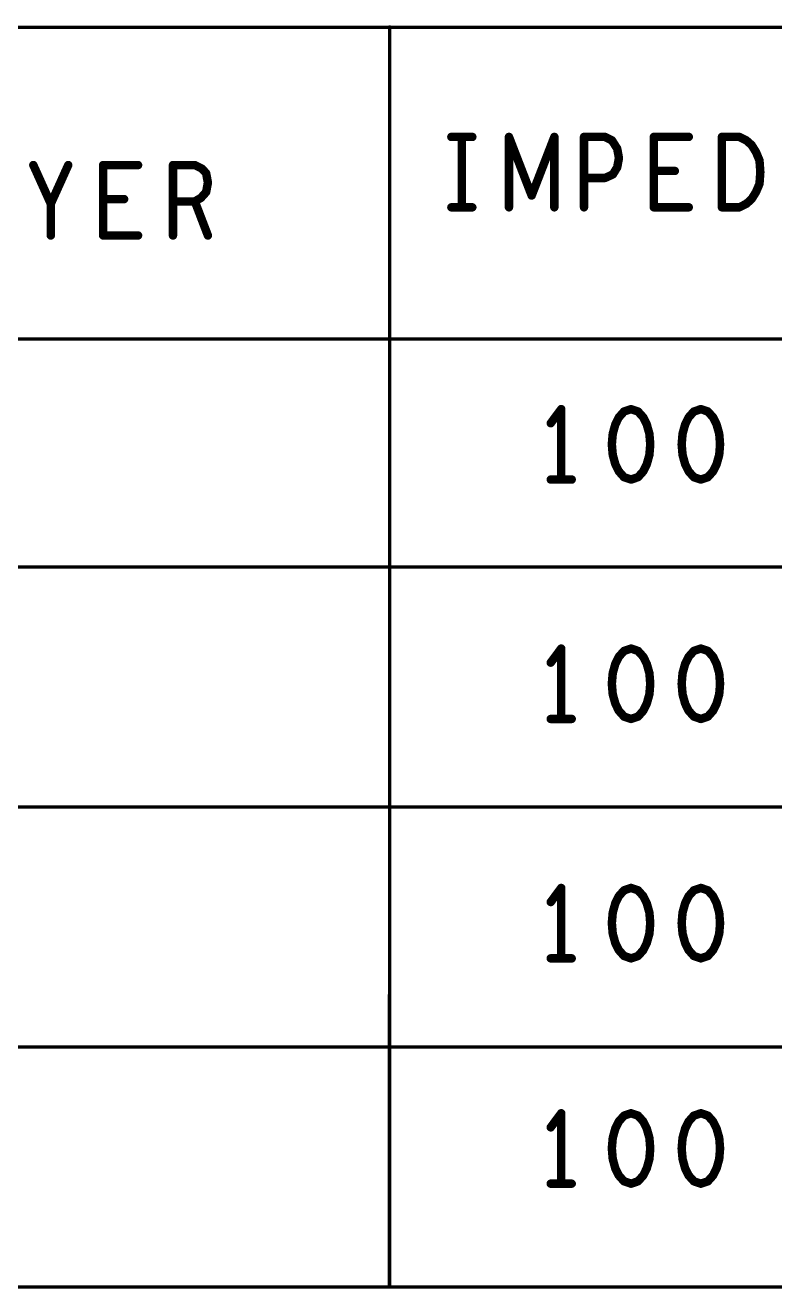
# Model space of a CAD drawing. Extents: x -14.2 to 19.9, y -5.2 to 16.9.
# Drawn here: x -5.048 to -3.717, y -0.941 to 1.302 of the extents above; entities that cross this region are included whole.
import ezdxf

# ---------------------------------------------------------------- set-up
doc = ezdxf.new("R2010")
doc.units = 0
doc.layers.get('0').update_dxf_attribs({"linetype": 'CONTINUOUS'})
doc.layers.add('FAB', color=2, linetype='CONTINUOUS')

# ---------------------------------------------------------------- blocks, each defined once
blk = doc.blocks.new('ROUND_1')
at = {"const_width": 0.003}
blk.add_lwpolyline([(-0.0015, 0, 1), (0.0015, 0, 1)], format="xyb", close=True, dxfattribs=at)
blk = doc.blocks.new('ROUND_105')
at = {"const_width": 0.0075}
blk.add_lwpolyline([(-0.00375, 0, 1), (0.00375, 0, 1)], format="xyb", close=True, dxfattribs=at)

msp = doc.modelspace()

# ---------------------------------------------------------------- linework, layer by layer
at = {"layer": 'FAB'}
for points, const_width in [([(-4.4016, -0.9384), (-4.4013, 1.2986)], 0.006), ([(-1.9898, 1.2977), (-12.4148, 1.2977)], 0.006), ([(-4.2917, 1.1034), (-4.2545, 1.1034)], 0.015), ([(-4.2731, 1.1034), (-4.2731, 0.9784)], 0.015), ([(-4.1894, 0.9784), (-4.1894, 1.1034)], 0.015), ([(-4.1894, 1.1034), (-4.1491, 0.9993)], 0.015), ([(-4.1491, 0.9993), (-4.1088, 1.1034)], 0.015), ([(-4.1088, 1.1034), (-4.1088, 0.9784)], 0.015), ([(-4.0561, 0.9784), (-4.0561, 1.1034)], 0.015), ([(-4.0561, 1.1034), (-4.0189, 1.1034)], 0.015), ([(-4.0189, 1.1034), (-4.0065, 1.0972)], 0.015), ([(-4.0065, 1.0972), (-3.9972, 1.0826)], 0.015), ([(-3.9321, 0.9784), (-3.9321, 1.1034)], 0.015), ([(-3.9321, 1.1034), (-3.8701, 1.1034)], 0.015), ([(-3.8112, 0.9784), (-3.8112, 1.1034)], 0.015), ([(-3.8112, 1.1034), (-3.7802, 1.1034)], 0.015), ([(-3.7802, 1.1034), (-3.7678, 1.0972)], 0.015), ([(-3.7678, 1.0972), (-3.7585, 1.0889)], 0.015), ([(-3.9972, 1.0826), (-3.9941, 1.0659)], 0.015), ([(-3.7585, 1.0889), (-3.7507, 1.0764)], 0.015), ([(-3.7507, 1.0764), (-3.7445, 1.0618)], 0.015), ([(-5.0031, 0.9847), (-5.0341, 1.0534)], 0.015), ([(-4.9721, 1.0534), (-5.0031, 0.9847)], 0.015), ([(-4.9101, 0.9284), (-4.9101, 1.0534)], 0.015), ([(-4.9101, 1.0534), (-4.8481, 1.0534)], 0.015), ([(-4.7861, 0.9284), (-4.7861, 1.0534)], 0.015), ([(-4.7861, 1.0534), (-4.7473, 1.0534)], 0.015), ([(-4.7473, 1.0534), (-4.7349, 1.0472)], 0.015), ([(-4.7349, 1.0472), (-4.7272, 1.0389)], 0.015), ([(-3.9972, 1.0493), (-4.0049, 1.0368)], 0.015), ([(-3.9941, 1.0659), (-3.9972, 1.0493)], 0.015), ([(-3.7445, 1.0618), (-3.743, 1.0409)], 0.015), ([(-4.7272, 1.0389), (-4.7241, 1.0222)], 0.015), ([(-4.0189, 1.0305), (-4.0561, 1.0305)], 0.015), ([(-4.0049, 1.0368), (-4.0189, 1.0305)], 0.015), ([(-3.8949, 1.043), (-3.9321, 1.043)], 0.015), ([(-3.743, 1.0409), (-3.7445, 1.0201)], 0.015), ([(-4.7272, 1.0055), (-4.7365, 0.9951)], 0.015), ([(-4.7241, 1.0222), (-4.7272, 1.0055)], 0.015), ([(-3.7507, 1.0055), (-3.7585, 0.993)], 0.015), ([(-3.7445, 1.0201), (-3.7507, 1.0055)], 0.015), ([(-5.0031, 0.9284), (-5.0031, 0.9847)], 0.015), ([(-4.8729, 0.993), (-4.9101, 0.993)], 0.015), ([(-4.7473, 0.9889), (-4.7861, 0.9889)], 0.015), ([(-4.7365, 0.9951), (-4.7473, 0.9889)], 0.015), ([(-4.7473, 0.9889), (-4.7241, 0.9284)], 0.015), ([(-3.7678, 0.9847), (-3.7802, 0.9784)], 0.015), ([(-3.7585, 0.993), (-3.7678, 0.9847)], 0.015), ([(-4.2917, 0.9784), (-4.2545, 0.9784)], 0.015), ([(-3.8701, 0.9784), (-3.9321, 0.9784)], 0.015), ([(-3.7802, 0.9784), (-3.8112, 0.9784)], 0.015), ([(-4.8481, 0.9284), (-4.9101, 0.9284)], 0.015), ([(-12.4116, 0.7448), (-1.9866, 0.7448)], 0.006), ([(-4.0966, 0.6201), (-4.1152, 0.5951)], 0.015), ([(-4.0966, 0.4951), (-4.0966, 0.6201)], 0.015), ([(-3.9943, 0.6055), (-4.0005, 0.593)], 0.015), ([(-3.985, 0.6159), (-3.9943, 0.6055)], 0.015), ([(-3.9726, 0.6201), (-3.985, 0.6159)], 0.015), ([(-3.9602, 0.6159), (-3.9726, 0.6201)], 0.015), ([(-3.9509, 0.6055), (-3.9602, 0.6159)], 0.015), ([(-3.9447, 0.593), (-3.9509, 0.6055)], 0.015), ([(-3.8703, 0.6055), (-3.8765, 0.593)], 0.015), ([(-3.861, 0.6159), (-3.8703, 0.6055)], 0.015), ([(-3.8486, 0.6201), (-3.861, 0.6159)], 0.015), ([(-3.8362, 0.6159), (-3.8486, 0.6201)], 0.015), ([(-3.8269, 0.6055), (-3.8362, 0.6159)], 0.015), ([(-3.8207, 0.593), (-3.8269, 0.6055)], 0.015), ([(-4.0051, 0.5764), (-4.0067, 0.5576)], 0.015), ([(-4.0005, 0.593), (-4.0051, 0.5764)], 0.015), ([(-3.94, 0.5764), (-3.9447, 0.593)], 0.015), ([(-3.9385, 0.5576), (-3.94, 0.5764)], 0.015), ([(-3.8811, 0.5764), (-3.8827, 0.5576)], 0.015), ([(-3.8765, 0.593), (-3.8811, 0.5764)], 0.015), ([(-3.816, 0.5764), (-3.8207, 0.593)], 0.015), ([(-3.8145, 0.5576), (-3.816, 0.5764)], 0.015), ([(-4.0067, 0.5576), (-4.0051, 0.5389)], 0.015), ([(-3.94, 0.5389), (-3.9385, 0.5576)], 0.015), ([(-3.8827, 0.5576), (-3.8811, 0.5389)], 0.015), ([(-3.816, 0.5389), (-3.8145, 0.5576)], 0.015), ([(-4.0051, 0.5389), (-4.0005, 0.5222)], 0.015), ([(-3.9447, 0.5222), (-3.94, 0.5389)], 0.015), ([(-3.8811, 0.5389), (-3.8765, 0.5222)], 0.015), ([(-3.8207, 0.5222), (-3.816, 0.5389)], 0.015), ([(-4.0005, 0.5222), (-3.9943, 0.5097)], 0.015), ([(-3.9943, 0.5097), (-3.985, 0.4993)], 0.015), ([(-3.9602, 0.4993), (-3.9509, 0.5097)], 0.015), ([(-3.9509, 0.5097), (-3.9447, 0.5222)], 0.015), ([(-3.8765, 0.5222), (-3.8703, 0.5097)], 0.015), ([(-3.8703, 0.5097), (-3.861, 0.4993)], 0.015), ([(-3.8362, 0.4993), (-3.8269, 0.5097)], 0.015), ([(-3.8269, 0.5097), (-3.8207, 0.5222)], 0.015), ([(-4.1152, 0.4951), (-4.078, 0.4951)], 0.015), ([(-3.985, 0.4993), (-3.9726, 0.4951)], 0.015), ([(-3.9726, 0.4951), (-3.9602, 0.4993)], 0.015), ([(-3.861, 0.4993), (-3.8486, 0.4951)], 0.015), ([(-3.8486, 0.4951), (-3.8362, 0.4993)], 0.015), ([(-12.4126, 0.3401), (-1.9876, 0.3401)], 0.006), ([(-4.0966, 0.1951), (-4.1152, 0.1701)], 0.015), ([(-4.0966, 0.0701), (-4.0966, 0.1951)], 0.015), ([(-3.9726, 0.1951), (-3.985, 0.1909)], 0.015), ([(-3.9602, 0.1909), (-3.9726, 0.1951)], 0.015), ([(-3.8486, 0.1951), (-3.861, 0.1909)], 0.015), ([(-3.8362, 0.1909), (-3.8486, 0.1951)], 0.015), ([(-3.9943, 0.1805), (-4.0005, 0.168)], 0.015), ([(-3.985, 0.1909), (-3.9943, 0.1805)], 0.015), ([(-3.9509, 0.1805), (-3.9602, 0.1909)], 0.015), ([(-3.9447, 0.168), (-3.9509, 0.1805)], 0.015), ([(-3.8703, 0.1805), (-3.8765, 0.168)], 0.015), ([(-3.861, 0.1909), (-3.8703, 0.1805)], 0.015), ([(-3.8269, 0.1805), (-3.8362, 0.1909)], 0.015), ([(-3.8207, 0.168), (-3.8269, 0.1805)], 0.015), ([(-4.0051, 0.1514), (-4.0067, 0.1326)], 0.015), ([(-4.0005, 0.168), (-4.0051, 0.1514)], 0.015), ([(-3.94, 0.1514), (-3.9447, 0.168)], 0.015), ([(-3.9385, 0.1326), (-3.94, 0.1514)], 0.015), ([(-3.8811, 0.1514), (-3.8827, 0.1326)], 0.015), ([(-3.8765, 0.168), (-3.8811, 0.1514)], 0.015), ([(-3.816, 0.1514), (-3.8207, 0.168)], 0.015), ([(-3.8145, 0.1326), (-3.816, 0.1514)], 0.015), ([(-4.0067, 0.1326), (-4.0051, 0.1139)], 0.015), ([(-3.94, 0.1139), (-3.9385, 0.1326)], 0.015), ([(-3.8827, 0.1326), (-3.8811, 0.1139)], 0.015), ([(-3.816, 0.1139), (-3.8145, 0.1326)], 0.015), ([(-4.0051, 0.1139), (-4.0005, 0.0972)], 0.015), ([(-3.9447, 0.0972), (-3.94, 0.1139)], 0.015), ([(-3.8811, 0.1139), (-3.8765, 0.0972)], 0.015), ([(-3.8207, 0.0972), (-3.816, 0.1139)], 0.015), ([(-4.0005, 0.0972), (-3.9943, 0.0847)], 0.015), ([(-3.9943, 0.0847), (-3.985, 0.0743)], 0.015), ([(-3.9602, 0.0743), (-3.9509, 0.0847)], 0.015), ([(-3.9509, 0.0847), (-3.9447, 0.0972)], 0.015), ([(-3.8765, 0.0972), (-3.8703, 0.0847)], 0.015), ([(-3.8703, 0.0847), (-3.861, 0.0743)], 0.015), ([(-3.8362, 0.0743), (-3.8269, 0.0847)], 0.015), ([(-3.8269, 0.0847), (-3.8207, 0.0972)], 0.015), ([(-4.1152, 0.0701), (-4.078, 0.0701)], 0.015), ([(-3.985, 0.0743), (-3.9726, 0.0701)], 0.015), ([(-3.9726, 0.0701), (-3.9602, 0.0743)], 0.015), ([(-3.861, 0.0743), (-3.8486, 0.0701)], 0.015), ([(-3.8486, 0.0701), (-3.8362, 0.0743)], 0.015), ([(-12.4174, -0.0864), (-1.9874, -0.0864)], 0.006), ([(-4.0966, -0.2299), (-4.1152, -0.2549)], 0.015), ([(-4.0966, -0.3549), (-4.0966, -0.2299)], 0.015), ([(-3.9726, -0.2299), (-3.985, -0.2341)], 0.015), ([(-3.9602, -0.2341), (-3.9726, -0.2299)], 0.015), ([(-3.8486, -0.2299), (-3.861, -0.2341)], 0.015), ([(-3.8362, -0.2341), (-3.8486, -0.2299)], 0.015), ([(-3.9943, -0.2445), (-4.0005, -0.257)], 0.015), ([(-3.985, -0.2341), (-3.9943, -0.2445)], 0.015), ([(-3.9509, -0.2445), (-3.9602, -0.2341)], 0.015), ([(-3.9447, -0.257), (-3.9509, -0.2445)], 0.015), ([(-3.8703, -0.2445), (-3.8765, -0.257)], 0.015), ([(-3.861, -0.2341), (-3.8703, -0.2445)], 0.015), ([(-3.8269, -0.2445), (-3.8362, -0.2341)], 0.015), ([(-3.8207, -0.257), (-3.8269, -0.2445)], 0.015), ([(-4.0051, -0.2736), (-4.0067, -0.2924)], 0.015), ([(-4.0005, -0.257), (-4.0051, -0.2736)], 0.015), ([(-3.94, -0.2736), (-3.9447, -0.257)], 0.015), ([(-3.9385, -0.2924), (-3.94, -0.2736)], 0.015), ([(-3.8811, -0.2736), (-3.8827, -0.2924)], 0.015), ([(-3.8765, -0.257), (-3.8811, -0.2736)], 0.015), ([(-3.816, -0.2736), (-3.8207, -0.257)], 0.015), ([(-3.8145, -0.2924), (-3.816, -0.2736)], 0.015), ([(-4.0067, -0.2924), (-4.0051, -0.3111)], 0.015), ([(-3.94, -0.3111), (-3.9385, -0.2924)], 0.015), ([(-3.8827, -0.2924), (-3.8811, -0.3111)], 0.015), ([(-3.816, -0.3111), (-3.8145, -0.2924)], 0.015), ([(-4.0051, -0.3111), (-4.0005, -0.3278)], 0.015), ([(-3.9447, -0.3278), (-3.94, -0.3111)], 0.015), ([(-3.8811, -0.3111), (-3.8765, -0.3278)], 0.015), ([(-3.8207, -0.3278), (-3.816, -0.3111)], 0.015), ([(-4.0005, -0.3278), (-3.9943, -0.3403)], 0.015), ([(-3.9943, -0.3403), (-3.985, -0.3507)], 0.015), ([(-3.9602, -0.3507), (-3.9509, -0.3403)], 0.015), ([(-3.9509, -0.3403), (-3.9447, -0.3278)], 0.015), ([(-3.8765, -0.3278), (-3.8703, -0.3403)], 0.015), ([(-3.8703, -0.3403), (-3.861, -0.3507)], 0.015), ([(-3.8362, -0.3507), (-3.8269, -0.3403)], 0.015), ([(-3.8269, -0.3403), (-3.8207, -0.3278)], 0.015), ([(-4.1152, -0.3549), (-4.078, -0.3549)], 0.015), ([(-3.985, -0.3507), (-3.9726, -0.3549)], 0.015), ([(-3.9726, -0.3549), (-3.9602, -0.3507)], 0.015), ([(-3.861, -0.3507), (-3.8486, -0.3549)], 0.015), ([(-3.8486, -0.3549), (-3.8362, -0.3507)], 0.015), ([(-12.4174, -0.5124), (-1.9924, -0.5124)], 0.006), ([(-4.0966, -0.6299), (-4.1152, -0.6549)], 0.015), ([(-4.0966, -0.7549), (-4.0966, -0.6299)], 0.015), ([(-3.985, -0.6341), (-3.9943, -0.6445)], 0.015), ([(-3.9726, -0.6299), (-3.985, -0.6341)], 0.015), ([(-3.9602, -0.6341), (-3.9726, -0.6299)], 0.015), ([(-3.9509, -0.6445), (-3.9602, -0.6341)], 0.015), ([(-3.861, -0.6341), (-3.8703, -0.6445)], 0.015), ([(-3.8486, -0.6299), (-3.861, -0.6341)], 0.015), ([(-3.8362, -0.6341), (-3.8486, -0.6299)], 0.015), ([(-3.8269, -0.6445), (-3.8362, -0.6341)], 0.015), ([(-4.0005, -0.657), (-4.0051, -0.6736)], 0.015), ([(-3.9943, -0.6445), (-4.0005, -0.657)], 0.015), ([(-3.9447, -0.657), (-3.9509, -0.6445)], 0.015), ([(-3.94, -0.6736), (-3.9447, -0.657)], 0.015), ([(-3.8765, -0.657), (-3.8811, -0.6736)], 0.015), ([(-3.8703, -0.6445), (-3.8765, -0.657)], 0.015), ([(-3.8207, -0.657), (-3.8269, -0.6445)], 0.015), ([(-3.816, -0.6736), (-3.8207, -0.657)], 0.015), ([(-4.0051, -0.6736), (-4.0067, -0.6924)], 0.015), ([(-3.9385, -0.6924), (-3.94, -0.6736)], 0.015), ([(-3.8811, -0.6736), (-3.8827, -0.6924)], 0.015), ([(-3.8145, -0.6924), (-3.816, -0.6736)], 0.015), ([(-4.0067, -0.6924), (-4.0051, -0.7111)], 0.015), ([(-3.94, -0.7111), (-3.9385, -0.6924)], 0.015), ([(-3.8827, -0.6924), (-3.8811, -0.7111)], 0.015), ([(-3.816, -0.7111), (-3.8145, -0.6924)], 0.015), ([(-4.0051, -0.7111), (-4.0005, -0.7278)], 0.015), ([(-3.9447, -0.7278), (-3.94, -0.7111)], 0.015), ([(-3.8811, -0.7111), (-3.8765, -0.7278)], 0.015), ([(-3.8207, -0.7278), (-3.816, -0.7111)], 0.015), ([(-4.0005, -0.7278), (-3.9943, -0.7403)], 0.015), ([(-3.9943, -0.7403), (-3.985, -0.7507)], 0.015), ([(-3.9602, -0.7507), (-3.9509, -0.7403)], 0.015), ([(-3.9509, -0.7403), (-3.9447, -0.7278)], 0.015), ([(-3.8765, -0.7278), (-3.8703, -0.7403)], 0.015), ([(-3.8703, -0.7403), (-3.861, -0.7507)], 0.015), ([(-3.8362, -0.7507), (-3.8269, -0.7403)], 0.015), ([(-3.8269, -0.7403), (-3.8207, -0.7278)], 0.015), ([(-4.1152, -0.7549), (-4.078, -0.7549)], 0.015), ([(-3.985, -0.7507), (-3.9726, -0.7549)], 0.015), ([(-3.9726, -0.7549), (-3.9602, -0.7507)], 0.015), ([(-3.861, -0.7507), (-3.8486, -0.7549)], 0.015), ([(-3.8486, -0.7549), (-3.8362, -0.7507)], 0.015), ([(-12.4144, -0.9384), (-1.9874, -0.9384)], 0.006)]:
    msp.add_lwpolyline(points, dxfattribs=dict(at, const_width=const_width))

# ---------------------------------------------------------------- block references
for name, p in [('ROUND_1', (-4.4013, 1.2986)), ('ROUND_105', (-4.2917, 1.1034)), ('ROUND_105', (-4.2731, 1.1034)), ('ROUND_105', (-4.2545, 1.1034)), ('ROUND_105', (-4.1894, 1.1034)), ('ROUND_105', (-4.1894, 1.1034)), ('ROUND_105', (-4.1088, 1.1034)), ('ROUND_105', (-4.1088, 1.1034)), ('ROUND_105', (-4.0561, 1.1034)), ('ROUND_105', (-4.0561, 1.1034)), ('ROUND_105', (-4.0189, 1.1034)), ('ROUND_105', (-4.0189, 1.1034)), ('ROUND_105', (-4.0065, 1.0972)), ('ROUND_105', (-4.0065, 1.0972)), ('ROUND_105', (-3.9321, 1.1034)), ('ROUND_105', (-3.9321, 1.1034)), ('ROUND_105', (-3.8701, 1.1034)), ('ROUND_105', (-3.8112, 1.1034)), ('ROUND_105', (-3.8112, 1.1034)), ('ROUND_105', (-3.7802, 1.1034)), ('ROUND_105', (-3.7802, 1.1034)), ('ROUND_105', (-3.7678, 1.0972)), ('ROUND_105', (-3.7678, 1.0972)), ('ROUND_105', (-3.9972, 1.0826)), ('ROUND_105', (-3.9972, 1.0826)), ('ROUND_105', (-3.7585, 1.0889)), ('ROUND_105', (-3.7585, 1.0889)), ('ROUND_105', (-3.7507, 1.0764)), ('ROUND_105', (-3.7507, 1.0764)), ('ROUND_105', (-5.0341, 1.0534)), ('ROUND_105', (-4.9721, 1.0534)), ('ROUND_105', (-4.9101, 1.0534)), ('ROUND_105', (-4.9101, 1.0534)), ('ROUND_105', (-4.8481, 1.0534)), ('ROUND_105', (-4.7861, 1.0534)), ('ROUND_105', (-4.7861, 1.0534)), ('ROUND_105', (-4.7473, 1.0534)), ('ROUND_105', (-4.7473, 1.0534)), ('ROUND_105', (-4.7349, 1.0472)), ('ROUND_105', (-4.7349, 1.0472)), ('ROUND_105', (-3.9972, 1.0493)), ('ROUND_105', (-3.9972, 1.0493)), ('ROUND_105', (-3.9941, 1.0659)), ('ROUND_105', (-3.9941, 1.0659)), ('ROUND_105', (-3.7445, 1.0618)), ('ROUND_105', (-3.7445, 1.0618)), ('ROUND_105', (-4.7272, 1.0389)), ('ROUND_105', (-4.7272, 1.0389)), ('ROUND_105', (-4.0561, 1.0305)), ('ROUND_105', (-4.0189, 1.0305)), ('ROUND_105', (-4.0189, 1.0305)), ('ROUND_105', (-4.0049, 1.0368)), ('ROUND_105', (-4.0049, 1.0368)), ('ROUND_105', (-3.9321, 1.043)), ('ROUND_105', (-3.8949, 1.043)), ('ROUND_105', (-3.743, 1.0409)), ('ROUND_105', (-3.743, 1.0409)), ('ROUND_105', (-4.7272, 1.0055)), ('ROUND_105', (-4.7272, 1.0055)), ('ROUND_105', (-4.7241, 1.0222)), ('ROUND_105', (-4.7241, 1.0222)), ('ROUND_105', (-3.7507, 1.0055)), ('ROUND_105', (-3.7507, 1.0055)), ('ROUND_105', (-3.7445, 1.0201)), ('ROUND_105', (-3.7445, 1.0201)), ('ROUND_105', (-5.0031, 0.9847)), ('ROUND_105', (-5.0031, 0.9847)), ('ROUND_105', (-5.0031, 0.9847)), ('ROUND_105', (-4.9101, 0.993)), ('ROUND_105', (-4.8729, 0.993)), ('ROUND_105', (-4.7861, 0.9889)), ('ROUND_105', (-4.7473, 0.9889)), ('ROUND_105', (-4.7473, 0.9889)), ('ROUND_105', (-4.7473, 0.9889)), ('ROUND_105', (-4.7365, 0.9951)), ('ROUND_105', (-4.7365, 0.9951)), ('ROUND_105', (-4.1491, 0.9993)), ('ROUND_105', (-4.1491, 0.9993)), ('ROUND_105', (-3.7678, 0.9847)), ('ROUND_105', (-3.7678, 0.9847)), ('ROUND_105', (-3.7585, 0.993)), ('ROUND_105', (-3.7585, 0.993)), ('ROUND_105', (-4.2917, 0.9784)), ('ROUND_105', (-4.2731, 0.9784)), ('ROUND_105', (-4.2545, 0.9784)), ('ROUND_105', (-4.1894, 0.9784)), ('ROUND_105', (-4.1088, 0.9784)), ('ROUND_105', (-4.0561, 0.9784)), ('ROUND_105', (-3.9321, 0.9784)), ('ROUND_105', (-3.9321, 0.9784)), ('ROUND_105', (-3.8701, 0.9784)), ('ROUND_105', (-3.8112, 0.9784)), ('ROUND_105', (-3.8112, 0.9784)), ('ROUND_105', (-3.7802, 0.9784)), ('ROUND_105', (-3.7802, 0.9784)), ('ROUND_105', (-5.0031, 0.9284)), ('ROUND_105', (-4.9101, 0.9284)), ('ROUND_105', (-4.9101, 0.9284)), ('ROUND_105', (-4.8481, 0.9284)), ('ROUND_105', (-4.7861, 0.9284)), ('ROUND_105', (-4.7241, 0.9284)), ('ROUND_105', (-4.0966, 0.6201)), ('ROUND_105', (-4.0966, 0.6201)), ('ROUND_105', (-3.9943, 0.6055)), ('ROUND_105', (-3.9943, 0.6055)), ('ROUND_105', (-3.985, 0.6159)), ('ROUND_105', (-3.985, 0.6159)), ('ROUND_105', (-3.9726, 0.6201)), ('ROUND_105', (-3.9726, 0.6201)), ('ROUND_105', (-3.9602, 0.6159)), ('ROUND_105', (-3.9602, 0.6159)), ('ROUND_105', (-3.9509, 0.6055)), ('ROUND_105', (-3.9509, 0.6055)), ('ROUND_105', (-3.8703, 0.6055)), ('ROUND_105', (-3.8703, 0.6055)), ('ROUND_105', (-3.861, 0.6159)), ('ROUND_105', (-3.861, 0.6159)), ('ROUND_105', (-3.8486, 0.6201)), ('ROUND_105', (-3.8486, 0.6201)), ('ROUND_105', (-3.8362, 0.6159)), ('ROUND_105', (-3.8362, 0.6159)), ('ROUND_105', (-3.8269, 0.6055)), ('ROUND_105', (-3.8269, 0.6055)), ('ROUND_105', (-4.1152, 0.5951)), ('ROUND_105', (-4.0051, 0.5764)), ('ROUND_105', (-4.0051, 0.5764)), ('ROUND_105', (-4.0005, 0.593)), ('ROUND_105', (-4.0005, 0.593)), ('ROUND_105', (-3.9447, 0.593)), ('ROUND_105', (-3.9447, 0.593)), ('ROUND_105', (-3.94, 0.5764)), ('ROUND_105', (-3.94, 0.5764)), ('ROUND_105', (-3.8811, 0.5764)), ('ROUND_105', (-3.8811, 0.5764)), ('ROUND_105', (-3.8765, 0.593)), ('ROUND_105', (-3.8765, 0.593)), ('ROUND_105', (-3.8207, 0.593)), ('ROUND_105', (-3.8207, 0.593)), ('ROUND_105', (-3.816, 0.5764)), ('ROUND_105', (-3.816, 0.5764)), ('ROUND_105', (-4.0067, 0.5576)), ('ROUND_105', (-4.0067, 0.5576)), ('ROUND_105', (-3.9385, 0.5576)), ('ROUND_105', (-3.9385, 0.5576)), ('ROUND_105', (-3.8827, 0.5576)), ('ROUND_105', (-3.8827, 0.5576)), ('ROUND_105', (-3.8145, 0.5576)), ('ROUND_105', (-3.8145, 0.5576)), ('ROUND_105', (-4.0051, 0.5389)), ('ROUND_105', (-4.0051, 0.5389)), ('ROUND_105', (-3.94, 0.5389)), ('ROUND_105', (-3.94, 0.5389)), ('ROUND_105', (-3.8811, 0.5389)), ('ROUND_105', (-3.8811, 0.5389)), ('ROUND_105', (-3.816, 0.5389)), ('ROUND_105', (-3.816, 0.5389)), ('ROUND_105', (-4.0005, 0.5222)), ('ROUND_105', (-4.0005, 0.5222)), ('ROUND_105', (-3.9943, 0.5097)), ('ROUND_105', (-3.9943, 0.5097)), ('ROUND_105', (-3.9509, 0.5097)), ('ROUND_105', (-3.9509, 0.5097)), ('ROUND_105', (-3.9447, 0.5222)), ('ROUND_105', (-3.9447, 0.5222)), ('ROUND_105', (-3.8765, 0.5222)), ('ROUND_105', (-3.8765, 0.5222)), ('ROUND_105', (-3.8703, 0.5097)), ('ROUND_105', (-3.8703, 0.5097)), ('ROUND_105', (-3.8269, 0.5097)), ('ROUND_105', (-3.8269, 0.5097)), ('ROUND_105', (-3.8207, 0.5222)), ('ROUND_105', (-3.8207, 0.5222)), ('ROUND_105', (-4.1152, 0.4951)), ('ROUND_105', (-4.0966, 0.4951)), ('ROUND_105', (-4.078, 0.4951)), ('ROUND_105', (-3.985, 0.4993)), ('ROUND_105', (-3.985, 0.4993)), ('ROUND_105', (-3.9726, 0.4951)), ('ROUND_105', (-3.9726, 0.4951)), ('ROUND_105', (-3.9602, 0.4993)), ('ROUND_105', (-3.9602, 0.4993)), ('ROUND_105', (-3.861, 0.4993)), ('ROUND_105', (-3.861, 0.4993)), ('ROUND_105', (-3.8486, 0.4951)), ('ROUND_105', (-3.8486, 0.4951)), ('ROUND_105', (-3.8362, 0.4993)), ('ROUND_105', (-3.8362, 0.4993)), ('ROUND_105', (-4.0966, 0.1951)), ('ROUND_105', (-4.0966, 0.1951)), ('ROUND_105', (-3.9726, 0.1951)), ('ROUND_105', (-3.9726, 0.1951)), ('ROUND_105', (-3.8486, 0.1951)), ('ROUND_105', (-3.8486, 0.1951)), ('ROUND_105', (-3.9943, 0.1805)), ('ROUND_105', (-3.9943, 0.1805)), ('ROUND_105', (-3.985, 0.1909)), ('ROUND_105', (-3.985, 0.1909)), ('ROUND_105', (-3.9602, 0.1909)), ('ROUND_105', (-3.9602, 0.1909)), ('ROUND_105', (-3.9509, 0.1805)), ('ROUND_105', (-3.9509, 0.1805)), ('ROUND_105', (-3.8703, 0.1805)), ('ROUND_105', (-3.8703, 0.1805)), ('ROUND_105', (-3.861, 0.1909)), ('ROUND_105', (-3.861, 0.1909)), ('ROUND_105', (-3.8362, 0.1909)), ('ROUND_105', (-3.8362, 0.1909)), ('ROUND_105', (-3.8269, 0.1805)), ('ROUND_105', (-3.8269, 0.1805)), ('ROUND_105', (-4.1152, 0.1701)), ('ROUND_105', (-4.0051, 0.1514)), ('ROUND_105', (-4.0051, 0.1514)), ('ROUND_105', (-4.0005, 0.168)), ('ROUND_105', (-4.0005, 0.168)), ('ROUND_105', (-3.9447, 0.168)), ('ROUND_105', (-3.9447, 0.168)), ('ROUND_105', (-3.94, 0.1514)), ('ROUND_105', (-3.94, 0.1514)), ('ROUND_105', (-3.8811, 0.1514)), ('ROUND_105', (-3.8811, 0.1514)), ('ROUND_105', (-3.8765, 0.168)), ('ROUND_105', (-3.8765, 0.168)), ('ROUND_105', (-3.8207, 0.168)), ('ROUND_105', (-3.8207, 0.168)), ('ROUND_105', (-3.816, 0.1514)), ('ROUND_105', (-3.816, 0.1514)), ('ROUND_105', (-4.0067, 0.1326)), ('ROUND_105', (-4.0067, 0.1326)), ('ROUND_105', (-3.9385, 0.1326)), ('ROUND_105', (-3.9385, 0.1326)), ('ROUND_105', (-3.8827, 0.1326)), ('ROUND_105', (-3.8827, 0.1326)), ('ROUND_105', (-3.8145, 0.1326)), ('ROUND_105', (-3.8145, 0.1326)), ('ROUND_105', (-4.0051, 0.1139)), ('ROUND_105', (-4.0051, 0.1139)), ('ROUND_105', (-3.94, 0.1139)), ('ROUND_105', (-3.94, 0.1139)), ('ROUND_105', (-3.8811, 0.1139)), ('ROUND_105', (-3.8811, 0.1139)), ('ROUND_105', (-3.816, 0.1139)), ('ROUND_105', (-3.816, 0.1139)), ('ROUND_105', (-4.0005, 0.0972)), ('ROUND_105', (-4.0005, 0.0972)), ('ROUND_105', (-3.9943, 0.0847)), ('ROUND_105', (-3.9943, 0.0847)), ('ROUND_105', (-3.9509, 0.0847)), ('ROUND_105', (-3.9509, 0.0847)), ('ROUND_105', (-3.9447, 0.0972)), ('ROUND_105', (-3.9447, 0.0972)), ('ROUND_105', (-3.8765, 0.0972)), ('ROUND_105', (-3.8765, 0.0972)), ('ROUND_105', (-3.8703, 0.0847)), ('ROUND_105', (-3.8703, 0.0847)), ('ROUND_105', (-3.8269, 0.0847)), ('ROUND_105', (-3.8269, 0.0847)), ('ROUND_105', (-3.8207, 0.0972)), ('ROUND_105', (-3.8207, 0.0972)), ('ROUND_105', (-4.1152, 0.0701)), ('ROUND_105', (-4.0966, 0.0701)), ('ROUND_105', (-4.078, 0.0701)), ('ROUND_105', (-3.985, 0.0743)), ('ROUND_105', (-3.985, 0.0743)), ('ROUND_105', (-3.9726, 0.0701)), ('ROUND_105', (-3.9726, 0.0701)), ('ROUND_105', (-3.9602, 0.0743)), ('ROUND_105', (-3.9602, 0.0743)), ('ROUND_105', (-3.861, 0.0743)), ('ROUND_105', (-3.861, 0.0743)), ('ROUND_105', (-3.8486, 0.0701)), ('ROUND_105', (-3.8486, 0.0701)), ('ROUND_105', (-3.8362, 0.0743)), ('ROUND_105', (-3.8362, 0.0743)), ('ROUND_105', (-4.0966, -0.2299)), ('ROUND_105', (-4.0966, -0.2299)), ('ROUND_105', (-3.9726, -0.2299)), ('ROUND_105', (-3.9726, -0.2299)), ('ROUND_105', (-3.8486, -0.2299)), ('ROUND_105', (-3.8486, -0.2299)), ('ROUND_105', (-3.9943, -0.2445)), ('ROUND_105', (-3.9943, -0.2445)), ('ROUND_105', (-3.985, -0.2341)), ('ROUND_105', (-3.985, -0.2341)), ('ROUND_105', (-3.9602, -0.2341)), ('ROUND_105', (-3.9602, -0.2341)), ('ROUND_105', (-3.9509, -0.2445)), ('ROUND_105', (-3.9509, -0.2445)), ('ROUND_105', (-3.8703, -0.2445)), ('ROUND_105', (-3.8703, -0.2445)), ('ROUND_105', (-3.861, -0.2341)), ('ROUND_105', (-3.861, -0.2341)), ('ROUND_105', (-3.8362, -0.2341)), ('ROUND_105', (-3.8362, -0.2341)), ('ROUND_105', (-3.8269, -0.2445)), ('ROUND_105', (-3.8269, -0.2445)), ('ROUND_105', (-4.1152, -0.2549)), ('ROUND_105', (-4.0051, -0.2736)), ('ROUND_105', (-4.0051, -0.2736)), ('ROUND_105', (-4.0005, -0.257)), ('ROUND_105', (-4.0005, -0.257)), ('ROUND_105', (-3.9447, -0.257)), ('ROUND_105', (-3.9447, -0.257)), ('ROUND_105', (-3.94, -0.2736)), ('ROUND_105', (-3.94, -0.2736)), ('ROUND_105', (-3.8811, -0.2736)), ('ROUND_105', (-3.8811, -0.2736)), ('ROUND_105', (-3.8765, -0.257)), ('ROUND_105', (-3.8765, -0.257)), ('ROUND_105', (-3.8207, -0.257)), ('ROUND_105', (-3.8207, -0.257)), ('ROUND_105', (-3.816, -0.2736)), ('ROUND_105', (-3.816, -0.2736)), ('ROUND_105', (-4.0067, -0.2924)), ('ROUND_105', (-4.0067, -0.2924)), ('ROUND_105', (-3.9385, -0.2924)), ('ROUND_105', (-3.9385, -0.2924)), ('ROUND_105', (-3.8827, -0.2924)), ('ROUND_105', (-3.8827, -0.2924)), ('ROUND_105', (-3.8145, -0.2924)), ('ROUND_105', (-3.8145, -0.2924)), ('ROUND_105', (-4.0051, -0.3111)), ('ROUND_105', (-4.0051, -0.3111)), ('ROUND_105', (-3.94, -0.3111)), ('ROUND_105', (-3.94, -0.3111)), ('ROUND_105', (-3.8811, -0.3111)), ('ROUND_105', (-3.8811, -0.3111)), ('ROUND_105', (-3.816, -0.3111)), ('ROUND_105', (-3.816, -0.3111)), ('ROUND_105', (-4.0005, -0.3278)), ('ROUND_105', (-4.0005, -0.3278)), ('ROUND_105', (-3.9943, -0.3403)), ('ROUND_105', (-3.9943, -0.3403)), ('ROUND_105', (-3.9509, -0.3403)), ('ROUND_105', (-3.9509, -0.3403)), ('ROUND_105', (-3.9447, -0.3278)), ('ROUND_105', (-3.9447, -0.3278)), ('ROUND_105', (-3.8765, -0.3278)), ('ROUND_105', (-3.8765, -0.3278)), ('ROUND_105', (-3.8703, -0.3403)), ('ROUND_105', (-3.8703, -0.3403)), ('ROUND_105', (-3.8269, -0.3403)), ('ROUND_105', (-3.8269, -0.3403)), ('ROUND_105', (-3.8207, -0.3278)), ('ROUND_105', (-3.8207, -0.3278)), ('ROUND_105', (-4.1152, -0.3549)), ('ROUND_105', (-4.0966, -0.3549)), ('ROUND_105', (-4.078, -0.3549)), ('ROUND_105', (-3.985, -0.3507)), ('ROUND_105', (-3.985, -0.3507)), ('ROUND_105', (-3.9726, -0.3549)), ('ROUND_105', (-3.9726, -0.3549)), ('ROUND_105', (-3.9602, -0.3507)), ('ROUND_105', (-3.9602, -0.3507)), ('ROUND_105', (-3.861, -0.3507)), ('ROUND_105', (-3.861, -0.3507)), ('ROUND_105', (-3.8486, -0.3549)), ('ROUND_105', (-3.8486, -0.3549)), ('ROUND_105', (-3.8362, -0.3507)), ('ROUND_105', (-3.8362, -0.3507)), ('ROUND_105', (-4.0966, -0.6299)), ('ROUND_105', (-4.0966, -0.6299)), ('ROUND_105', (-3.985, -0.6341)), ('ROUND_105', (-3.985, -0.6341)), ('ROUND_105', (-3.9726, -0.6299)), ('ROUND_105', (-3.9726, -0.6299)), ('ROUND_105', (-3.9602, -0.6341)), ('ROUND_105', (-3.9602, -0.6341)), ('ROUND_105', (-3.861, -0.6341)), ('ROUND_105', (-3.861, -0.6341)), ('ROUND_105', (-3.8486, -0.6299)), ('ROUND_105', (-3.8486, -0.6299)), ('ROUND_105', (-3.8362, -0.6341)), ('ROUND_105', (-3.8362, -0.6341)), ('ROUND_105', (-4.1152, -0.6549)), ('ROUND_105', (-4.0005, -0.657)), ('ROUND_105', (-4.0005, -0.657)), ('ROUND_105', (-3.9943, -0.6445)), ('ROUND_105', (-3.9943, -0.6445)), ('ROUND_105', (-3.9509, -0.6445)), ('ROUND_105', (-3.9509, -0.6445)), ('ROUND_105', (-3.9447, -0.657)), ('ROUND_105', (-3.9447, -0.657)), ('ROUND_105', (-3.8765, -0.657)), ('ROUND_105', (-3.8765, -0.657)), ('ROUND_105', (-3.8703, -0.6445)), ('ROUND_105', (-3.8703, -0.6445)), ('ROUND_105', (-3.8269, -0.6445)), ('ROUND_105', (-3.8269, -0.6445)), ('ROUND_105', (-3.8207, -0.657)), ('ROUND_105', (-3.8207, -0.657)), ('ROUND_105', (-4.0051, -0.6736)), ('ROUND_105', (-4.0051, -0.6736)), ('ROUND_105', (-3.94, -0.6736)), ('ROUND_105', (-3.94, -0.6736)), ('ROUND_105', (-3.8811, -0.6736)), ('ROUND_105', (-3.8811, -0.6736)), ('ROUND_105', (-3.816, -0.6736)), ('ROUND_105', (-3.816, -0.6736)), ('ROUND_105', (-4.0067, -0.6924)), ('ROUND_105', (-4.0067, -0.6924)), ('ROUND_105', (-3.9385, -0.6924)), ('ROUND_105', (-3.9385, -0.6924)), ('ROUND_105', (-3.8827, -0.6924)), ('ROUND_105', (-3.8827, -0.6924)), ('ROUND_105', (-3.8145, -0.6924)), ('ROUND_105', (-3.8145, -0.6924)), ('ROUND_105', (-4.0051, -0.7111)), ('ROUND_105', (-4.0051, -0.7111)), ('ROUND_105', (-3.94, -0.7111)), ('ROUND_105', (-3.94, -0.7111)), ('ROUND_105', (-3.8811, -0.7111)), ('ROUND_105', (-3.8811, -0.7111)), ('ROUND_105', (-3.816, -0.7111)), ('ROUND_105', (-3.816, -0.7111)), ('ROUND_105', (-4.0005, -0.7278)), ('ROUND_105', (-4.0005, -0.7278)), ('ROUND_105', (-3.9943, -0.7403)), ('ROUND_105', (-3.9943, -0.7403)), ('ROUND_105', (-3.9509, -0.7403)), ('ROUND_105', (-3.9509, -0.7403)), ('ROUND_105', (-3.9447, -0.7278)), ('ROUND_105', (-3.9447, -0.7278)), ('ROUND_105', (-3.8765, -0.7278)), ('ROUND_105', (-3.8765, -0.7278)), ('ROUND_105', (-3.8703, -0.7403)), ('ROUND_105', (-3.8703, -0.7403)), ('ROUND_105', (-3.8269, -0.7403)), ('ROUND_105', (-3.8269, -0.7403)), ('ROUND_105', (-3.8207, -0.7278)), ('ROUND_105', (-3.8207, -0.7278)), ('ROUND_105', (-4.1152, -0.7549)), ('ROUND_105', (-4.0966, -0.7549)), ('ROUND_105', (-4.078, -0.7549)), ('ROUND_105', (-3.985, -0.7507)), ('ROUND_105', (-3.985, -0.7507)), ('ROUND_105', (-3.9726, -0.7549)), ('ROUND_105', (-3.9726, -0.7549)), ('ROUND_105', (-3.9602, -0.7507)), ('ROUND_105', (-3.9602, -0.7507)), ('ROUND_105', (-3.861, -0.7507)), ('ROUND_105', (-3.861, -0.7507)), ('ROUND_105', (-3.8486, -0.7549)), ('ROUND_105', (-3.8486, -0.7549)), ('ROUND_105', (-3.8362, -0.7507)), ('ROUND_105', (-3.8362, -0.7507)), ('ROUND_1', (-4.4016, -0.9384))]:
    msp.add_blockref(name, p, dxfattribs=at)

doc.saveas('drawing.dxf')
